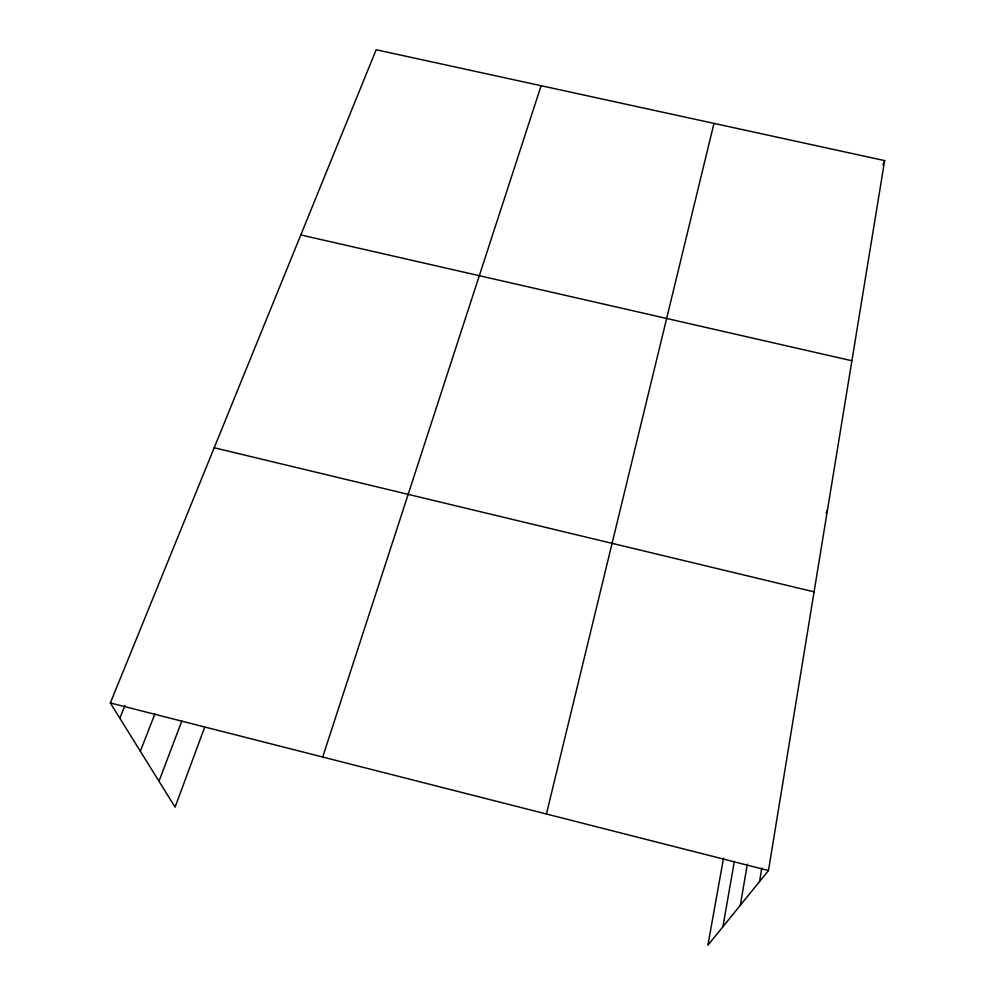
<?xml version="1.0" encoding="UTF-8"?>
<svg xmlns="http://www.w3.org/2000/svg" width="995" height="995" viewBox="0 0 995 995"><rect width="100%" height="100%" fill="white"/><g stroke="black" fill="none" stroke-linecap="round" stroke-linejoin="round"><path stroke-width="1.49" d="M723.502 858.287L707.893 945.25L768.476 870.55L884.654 160.605L376.172 49.75L110.345 702.955L175.083 807.169L204.56 727.556M759.546 881.57L761.797 867.976M740.317 905.276L747.357 864.108M722.88 926.768L734.372 861.371M546.417 813.997L713.975 123.392M322.703 757.033L541.118 85.707M158.989 781.249L181.811 721.052M140.345 751.237L154.81 714.087M883 164.834L884.654 160.605M119.848 718.241L125.009 705.38M826.111 512.86L827.454 510.186M300.801 234.944L851.907 360.762M214.199 447.762L814.084 591.863M110.345 702.955L768.476 870.55"/></g></svg>
